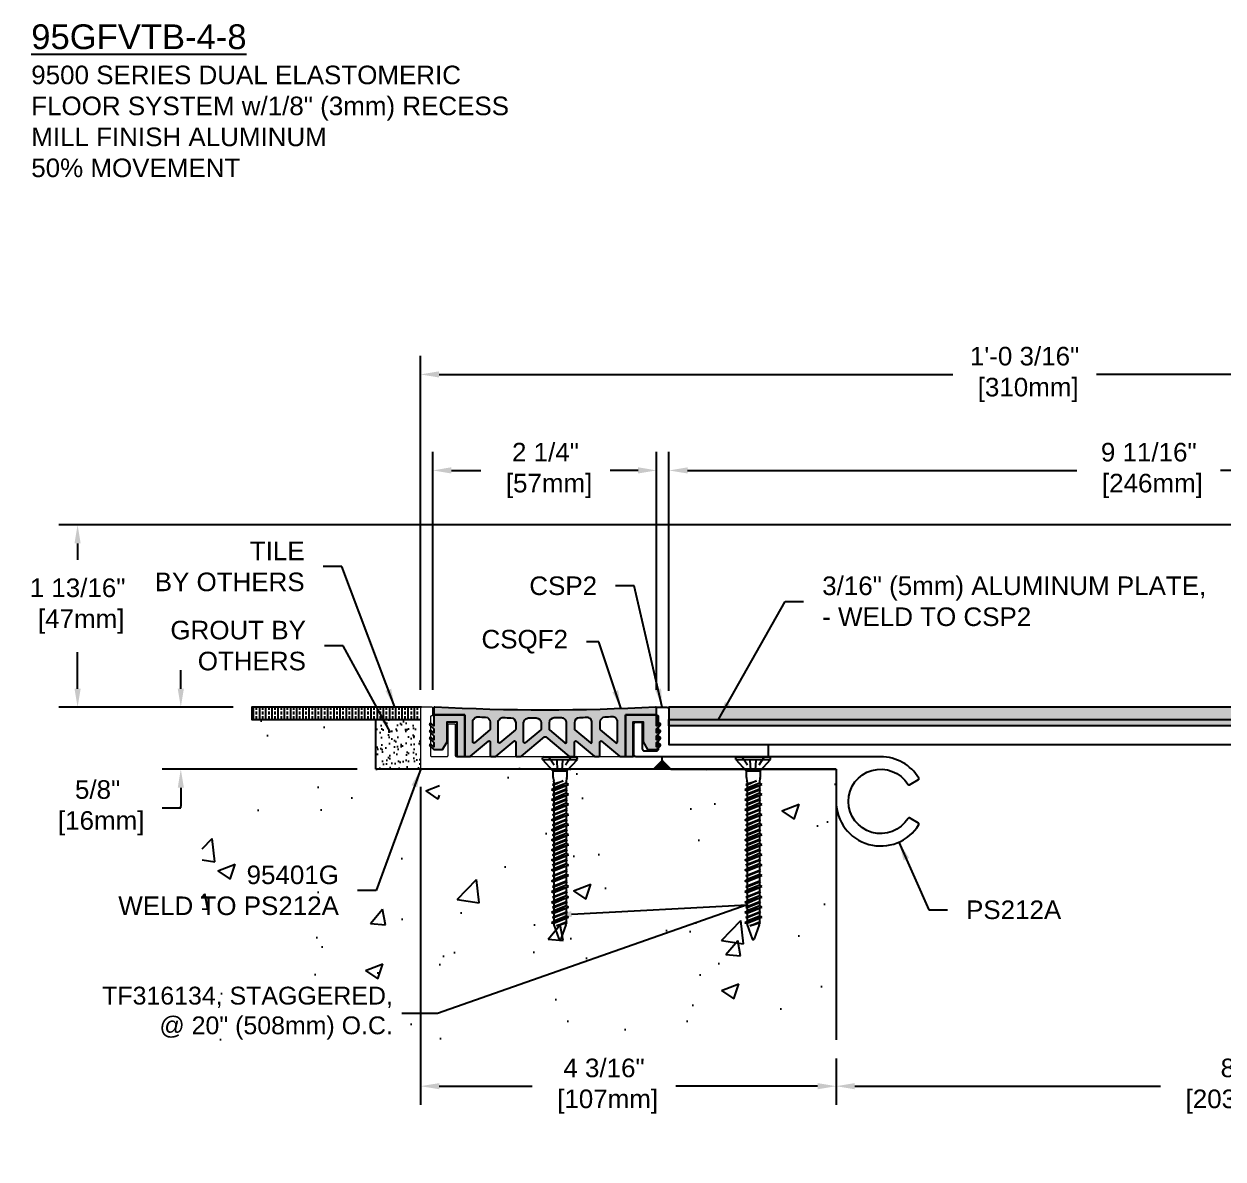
# Model space of a CAD drawing. Header units: inches. Extents: x -3.2 to 39.8, y -2.5 to 8.9.
# Drawn here: x -3.2 to 8.9, y -2.53 to 8.92 of the extents above; entities that cross this region are included whole.
import ezdxf
from ezdxf import colors
from ezdxf.entities.mleader import LeaderData, LeaderLine
from ezdxf.math import Vec2, Vec3

# ---------------------------------------------------------------- set-up
doc = ezdxf.new("R2010")
doc.units = ezdxf.units.IN
doc.header["$MEASUREMENT"] = 0
doc.linetypes.add('DASHED', pattern=[0.75, 0.5, -0.25])
for name, color, linetype in [('anchors', 4, 'Continuous'), ('conditions', 1, 'Continuous'), ('dimensions', 3, 'Continuous'), ('FILLER', 2, 'Continuous'), ('METALS', 7, 'Continuous'), ('Text', 2, 'Continuous')]:
    doc.layers.add(name, color=color, linetype=linetype)
doc.styles.add('ARIAL', font='arial.ttf')
doc.dimstyles.new('Arial', dxfattribs={"dimtxt": 0.1875, "dimasz": 0.1875, "dimexe": 0.1875, "dimexo": 0.1875, "dimgap": 0.1875, "dimtad": 0, "dimtih": 1, "dimtoh": 1, "dimdec": 4, "dimzin": 0, "dimdsep": 46, "dimlunit": 4, "dimtxsty": 'ARIAL', "dimcen": 0.09, "dimadec": 0, "dimazin": 0, "dimtfac": 1, "dimtdec": 4, "dimtofl": 0, "dimtmove": 0, "dimatfit": 3, "dimfxl": 0, "dimfrac": 2, "dimtolj": 1, "dimtzin": 0, "dimarcsym": 0})

# ---------------------------------------------------------------- blocks, each defined once
blk = doc.blocks.new('*D0')
at = {"layer": 'DEFPOINTS', "color": 0}
for p in [(12.994, 4.418), (12.994, 3.928), (3.306, 2.008)]:
    blk.add_point(p, dxfattribs=at)
at = {"layer": 'dimensions', "color": 0, "lineweight": -2}
for p, q in [((3.306, 2.195), (3.306, 4.606)), ((12.994, 4.115), (12.994, 4.606)), ((3.494, 4.418), (7.425, 4.418)), ((12.806, 4.418), (8.875, 4.418))]:
    blk.add_line(p, q, dxfattribs=at)
at = {"layer": 'dimensions', "color": 0}
for points in [[(3.494, 4.449), (3.494, 4.387), (3.306, 4.418)], [(12.806, 4.449), (12.806, 4.387), (12.994, 4.418)]]:
    blk.add_solid(points, dxfattribs=at)
at = {"layer": 'dimensions', "color": 0, "insert": (8.15, 4.418), "char_height": 0.1875, "attachment_point": 5, "style": 'ARIAL'}
blk.add_mtext('\\A1;9 11/16"\\P [246mm]', dxfattribs=at)
blk = doc.blocks.new('*D1')
at = {"layer": 'DEFPOINTS', "color": 0}
for p in [(12.994, 5.387), (12.994, 3.928), (0.798, 2.018)]:
    blk.add_point(p, dxfattribs=at)
at = {"layer": 'dimensions', "color": 0, "lineweight": -2}
for p, q in [((0.798, 2.205), (0.798, 5.574)), ((12.994, 4.115), (12.994, 5.574)), ((0.986, 5.387), (6.171, 5.387)), ((12.806, 5.387), (7.621, 5.387))]:
    blk.add_line(p, q, dxfattribs=at)
at = {"layer": 'dimensions', "color": 0}
for points in [[(0.986, 5.418), (0.986, 5.356), (0.798, 5.387)], [(12.806, 5.418), (12.806, 5.356), (12.994, 5.387)]]:
    blk.add_solid(points, dxfattribs=at)
at = {"layer": 'dimensions', "color": 0, "insert": (6.896, 5.387), "char_height": 0.1875, "attachment_point": 5, "style": 'ARIAL'}
blk.add_mtext('\\A1;1\'-0 3/16"\\P [310mm]', dxfattribs=at)
blk = doc.blocks.new('*D2')
at = {"layer": 'DEFPOINTS', "color": 0}
for p in [(0.799, 1.413), (4.994, -1.331), (4.994, -1.797)]:
    blk.add_point(p, dxfattribs=at)
at = {"layer": 'dimensions', "color": 0, "lineweight": -2}
for p, q in [((0.799, 1.225), (0.799, -1.985)), ((4.994, -1.518), (4.994, -1.985)), ((0.987, -1.797), (1.926, -1.797)), ((4.807, -1.797), (3.375, -1.797))]:
    blk.add_line(p, q, dxfattribs=at)
at = {"layer": 'dimensions', "color": 0}
for points in [[(0.987, -1.766), (0.987, -1.828), (0.799, -1.797)], [(4.807, -1.766), (4.807, -1.828), (4.994, -1.797)]]:
    blk.add_solid(points, dxfattribs=at)
at = {"layer": 'dimensions', "color": 0, "insert": (2.651, -1.797), "char_height": 0.1875, "attachment_point": 5, "style": 'ARIAL'}
blk.add_mtext('\\A1;4 3/16"\\P [107mm]', dxfattribs=at)
blk = doc.blocks.new('*D3')
at = {"layer": 'DEFPOINTS', "color": 0}
for p in [(4.994, -1.331), (12.994, -1.331), (12.994, -1.797)]:
    blk.add_point(p, dxfattribs=at)
at = {"layer": 'dimensions', "color": 0, "lineweight": -2}
for p, q in [((4.994, -1.518), (4.994, -1.985)), ((12.994, -1.518), (12.994, -1.985)), ((5.181, -1.797), (8.269, -1.797)), ((12.806, -1.797), (9.719, -1.797))]:
    blk.add_line(p, q, dxfattribs=at)
at = {"layer": 'dimensions', "color": 0}
for points in [[(5.181, -1.766), (5.181, -1.828), (4.994, -1.797)], [(12.806, -1.766), (12.806, -1.828), (12.994, -1.797)]]:
    blk.add_solid(points, dxfattribs=at)
at = {"layer": 'dimensions', "color": 0, "insert": (8.994, -1.797), "char_height": 0.1875, "attachment_point": 5, "style": 'ARIAL'}
blk.add_mtext('\\A1;8"\\P [203mm]', dxfattribs=at)
blk = doc.blocks.new('*D4')
at = {"layer": 'DEFPOINTS', "color": 0}
for p in [(3.181, 4.418), (0.923, 2.018), (3.181, 2.018)]:
    blk.add_point(p, dxfattribs=at)
at = {"layer": 'dimensions', "color": 0, "lineweight": -2}
for p, q in [((0.923, 2.205), (0.923, 4.606)), ((3.181, 2.205), (3.181, 4.606)), ((1.111, 4.418), (1.408, 4.418)), ((2.994, 4.418), (2.712, 4.418))]:
    blk.add_line(p, q, dxfattribs=at)
at = {"layer": 'dimensions', "color": 0}
for points in [[(1.111, 4.45), (1.111, 4.387), (0.923, 4.418)], [(2.994, 4.45), (2.994, 4.387), (3.181, 4.418)]]:
    blk.add_solid(points, dxfattribs=at)
at = {"layer": 'dimensions', "color": 0, "insert": (2.06, 4.418), "char_height": 0.1875, "attachment_point": 5, "style": 'ARIAL'}
blk.add_mtext('\\A1;2 1/4"\\P [57mm]', dxfattribs=at)
blk = doc.blocks.new('csp2')
blk.add_lwpolyline([(0, 0.33, -0.414214), (0.02, 0.35), (0.066, 0.35, -0.414214), (0.086, 0.33), (0.086, 0.08, 0.414214), (0.106, 0.06), (0.23, 0.06, 0.414214), (0.25, 0.08), (0.25, 0.405, 0.414214), (0.24, 0.415, -0.414214), (0.23, 0.425), (0.23, 0.49, -0.414214), (0.24, 0.5), (0.335, 0.5, -0.414214), (0.355, 0.48), (0.355, 0.135, 0.414214), (0.365, 0.125), (1.355, 0.125), (1.355, 0), (0.335, 0), (0.02, 0, -0.414214), (0, 0.02)], format="xyb", close=True)
blk = doc.blocks.new('*D10')
at = {"layer": 'DEFPOINTS', "color": 0}
for p in [(-1.621, 2.028), (-0.905, 2.028), (0.347, 1.403)]:
    blk.add_point(p, dxfattribs=at)
at = {"layer": 'dimensions', "color": 0, "lineweight": -2}
for p, q in [((-1.621, 2.215), (-1.621, 2.403)), ((-1.093, 2.028), (-1.809, 2.028)), ((0.159, 1.403), (-1.809, 1.403)), ((-1.621, 1.215), (-1.621, 1.028)), ((-1.809, 1.013), (-1.621, 1.013)), ((-1.621, 1.013), (-1.621, 1.028))]:
    blk.add_line(p, q, dxfattribs=at)
at = {"layer": 'dimensions', "color": 0}
for points in [[(-1.652, 2.215), (-1.59, 2.215), (-1.621, 2.028)], [(-1.652, 1.215), (-1.59, 1.215), (-1.621, 1.403)]]:
    blk.add_solid(points, dxfattribs=at)
at = {"layer": 'dimensions', "color": 0, "insert": (-2.461, 1.013), "char_height": 0.1875, "attachment_point": 5, "style": 'ARIAL'}
blk.add_mtext('\\A1;5/8"\\P [16mm]', dxfattribs=at)
blk = doc.blocks.new('PS212A')
at = {"linetype": 'Continuous', "flags": 128}
blk.add_lwpolyline([(0.451, 0.125), (-1.747, 0.125, 0.414214), (-1.757, 0.115), (-1.757, 0.095, 0.198912), (-1.754, 0.087), (-1.67, 0.003, 0.198912), (-1.663, 0), (-0.009, 0, -0.414214), (0.001, -0.01), (0.001, -0.325, 0.758338), (0.836, -0.559, 0.420887), (0.832, -0.545), (0.741, -0.492, 0.405496), (0.727, -0.496, -3.520953), (0.727, -0.154, 0.405496), (0.741, -0.157), (0.832, -0.105, 0.420887), (0.836, -0.091, 0.261868)], format="xyb", close=True, dxfattribs=at)
blk = doc.blocks.new('95401G')
at = {"color": 7, "linetype": 'Continuous', "lineweight": 15}
blk.add_lwpolyline([(2.438, 0.115, 0.414214), (2.428, 0.125), (0.365, 0.125, -0.414214), (0.355, 0.135), (0.355, 0.445, 0.414214), (0.345, 0.455), (0.285, 0.455, 0.414214), (0.275, 0.445), (0.275, 0.135, -0.414214), (0.265, 0.125), (0.115, 0.125, -0.414214), (0.105, 0.135), (0.105, 0.53, -0.414214), (0.115, 0.54, 0.414214), (0.125, 0.55), (0.125, 0.615, 0.414214), (0.115, 0.625), (0.01, 0.625, 0.414214), (0, 0.615), (0, 0.01, 0.414214), (0.01, 0), (0.981, 0, 0.198912), (0.988, 0.003), (0.993, 0.008, -0.414214), (1.007, 0.008), (1.012, 0.003, 0.198912), (1.019, 0), (2.344, 0, 0.198912), (2.351, 0.003), (2.435, 0.087, 0.198912), (2.438, 0.094)], format="xyb", close=True, dxfattribs=at)
blk = doc.blocks.new('A$C63CB1885')
for p, q in [((-0.176, 0), (-0.175, 0.018)), ((-0.176, 0), (0.176, 0)), ((-0.176, 0), (-0.07, -0.113)), ((-0.163, 0.029), (0.163, 0.029)), ((0.07, -0.113), (0.176, 0)), ((0.176, 0), (0.175, 0.018)), ((-0.07, -0.113), (0.07, -0.113)), ((-0.07, -0.113), (-0.07, -0.18)), ((0.07, -0.113), (0.07, -0.18)), ((-0.074, -0.251), (0.032, -0.215)), ((-0.069, -0.189), (-0.063, -0.215)), ((-0.062, -0.245), (0.032, -0.215)), ((0.032, -0.215), (-0.062, -0.257)), ((-0.062, -0.225), (-0.062, -0.245)), ((0.062, -0.238), (-0.062, -0.289)), ((0.062, -0.225), (0.062, -0.238)), ((0.086, -0.251), (0.062, -0.238)), ((0.069, -0.189), (0.063, -0.215)), ((-0.086, -0.302), (0.086, -0.251)), ((-0.086, -0.302), (-0.062, -0.289)), ((-0.086, -0.302), (-0.062, -0.315)), ((-0.086, -0.403), (0.086, -0.353)), ((-0.074, -0.251), (-0.062, -0.245)), ((-0.074, -0.251), (-0.062, -0.257)), ((-0.074, -0.353), (0.074, -0.302)), ((-0.074, -0.353), (-0.062, -0.346)), ((-0.074, -0.353), (-0.062, -0.359)), ((-0.062, -0.257), (-0.062, -0.289)), ((0.062, -0.264), (-0.062, -0.315)), ((-0.062, -0.346), (0.062, -0.296)), ((0.062, -0.308), (-0.062, -0.359)), ((-0.062, -0.315), (-0.062, -0.346)), ((0.062, -0.34), (-0.062, -0.391)), ((-0.062, -0.359), (-0.062, -0.391)), ((0.086, -0.251), (0.062, -0.264)), ((0.062, -0.264), (0.062, -0.296)), ((0.074, -0.302), (0.062, -0.296)), ((0.074, -0.302), (0.062, -0.308)), ((0.062, -0.308), (0.062, -0.34)), ((0.086, -0.353), (0.062, -0.34)), ((0.086, -0.353), (0.062, -0.366)), ((-0.086, -0.403), (-0.062, -0.391)), ((-0.086, -0.403), (-0.062, -0.416)), ((-0.086, -0.505), (0.086, -0.454)), ((-0.074, -0.454), (0.074, -0.403)), ((-0.074, -0.454), (-0.062, -0.448)), ((-0.074, -0.454), (-0.062, -0.46)), ((0.062, -0.366), (-0.062, -0.416)), ((-0.062, -0.448), (0.062, -0.397)), ((0.062, -0.41), (-0.062, -0.46)), ((-0.062, -0.416), (-0.062, -0.448)), ((0.062, -0.441), (-0.062, -0.492)), ((-0.062, -0.46), (-0.062, -0.492)), ((0.062, -0.467), (-0.062, -0.518)), ((0.062, -0.366), (0.062, -0.397)), ((0.074, -0.403), (0.062, -0.397)), ((0.074, -0.403), (0.062, -0.41)), ((0.062, -0.41), (0.062, -0.441)), ((0.086, -0.454), (0.062, -0.441)), ((0.086, -0.454), (0.062, -0.467)), ((0.062, -0.467), (0.062, -0.499)), ((-0.086, -0.505), (-0.062, -0.492)), ((-0.086, -0.505), (-0.062, -0.518)), ((-0.086, -0.607), (0.086, -0.556)), ((-0.086, -0.607), (-0.062, -0.594)), ((-0.074, -0.556), (0.074, -0.505)), ((-0.074, -0.556), (-0.062, -0.55)), ((-0.074, -0.556), (-0.062, -0.562)), ((-0.062, -0.55), (0.062, -0.499)), ((0.062, -0.511), (-0.062, -0.562)), ((-0.062, -0.518), (-0.062, -0.55)), ((0.062, -0.543), (-0.062, -0.594)), ((-0.062, -0.562), (-0.062, -0.594)), ((0.062, -0.569), (-0.062, -0.619)), ((-0.062, -0.651), (0.062, -0.6)), ((0.074, -0.505), (0.062, -0.499)), ((0.074, -0.505), (0.062, -0.511)), ((0.062, -0.511), (0.062, -0.543)), ((0.086, -0.556), (0.062, -0.543)), ((0.086, -0.556), (0.062, -0.569)), ((0.062, -0.569), (0.062, -0.6)), ((0.074, -0.607), (0.062, -0.6)), ((-0.086, -0.607), (-0.062, -0.619)), ((-0.086, -0.708), (0.086, -0.657)), ((-0.086, -0.708), (-0.062, -0.695)), ((-0.086, -0.708), (-0.062, -0.721)), ((-0.074, -0.657), (0.074, -0.607)), ((-0.074, -0.657), (-0.062, -0.651)), ((-0.074, -0.657), (-0.062, -0.664)), ((-0.074, -0.759), (0.074, -0.708)), ((0.062, -0.613), (-0.062, -0.664)), ((-0.062, -0.619), (-0.062, -0.651)), ((0.062, -0.644), (-0.062, -0.695)), ((-0.062, -0.664), (-0.062, -0.695)), ((0.062, -0.67), (-0.062, -0.721)), ((-0.062, -0.753), (0.062, -0.702)), ((0.062, -0.714), (-0.062, -0.765)), ((-0.062, -0.721), (-0.062, -0.753)), ((0.074, -0.607), (0.062, -0.613)), ((0.062, -0.613), (0.062, -0.644)), ((0.086, -0.657), (0.062, -0.644)), ((0.086, -0.657), (0.062, -0.67)), ((0.062, -0.67), (0.062, -0.702)), ((0.074, -0.708), (0.062, -0.702)), ((0.074, -0.708), (0.062, -0.714)), ((0.062, -0.714), (0.062, -0.746)), ((-0.086, -0.81), (0.086, -0.759)), ((-0.086, -0.81), (-0.062, -0.797)), ((-0.086, -0.81), (-0.062, -0.823)), ((-0.074, -0.759), (-0.062, -0.753)), ((-0.074, -0.759), (-0.062, -0.765)), ((-0.074, -0.86), (0.074, -0.81)), ((0.062, -0.746), (-0.062, -0.797)), ((-0.062, -0.765), (-0.062, -0.797)), ((0.062, -0.772), (-0.062, -0.823)), ((-0.062, -0.854), (0.062, -0.804)), ((0.062, -0.816), (-0.062, -0.867)), ((-0.062, -0.823), (-0.062, -0.854)), ((0.086, -0.759), (0.062, -0.746)), ((0.086, -0.759), (0.062, -0.772)), ((0.062, -0.772), (0.062, -0.804)), ((0.074, -0.81), (0.062, -0.804)), ((0.074, -0.81), (0.062, -0.816)), ((0.062, -0.816), (0.062, -0.848)), ((-0.086, -0.911), (0.086, -0.86)), ((-0.086, -0.911), (-0.062, -0.898)), ((-0.086, -0.911), (-0.062, -0.924)), ((-0.086, -1.013), (0.086, -0.962)), ((-0.074, -0.86), (-0.062, -0.854)), ((-0.074, -0.86), (-0.062, -0.867)), ((-0.074, -0.962), (0.074, -0.911)), ((-0.074, -0.962), (-0.062, -0.956)), ((-0.074, -0.962), (-0.062, -0.968)), ((0.062, -0.848), (-0.062, -0.898)), ((-0.062, -0.867), (-0.062, -0.898)), ((0.062, -0.873), (-0.062, -0.924)), ((-0.062, -0.956), (0.062, -0.905)), ((0.062, -0.917), (-0.062, -0.968)), ((-0.062, -0.924), (-0.062, -0.956)), ((0.062, -0.949), (-0.062, -1)), ((-0.062, -0.968), (-0.062, -1)), ((0.086, -0.86), (0.062, -0.848)), ((0.086, -0.86), (0.062, -0.873)), ((0.062, -0.873), (0.062, -0.905)), ((0.074, -0.911), (0.062, -0.905)), ((0.074, -0.911), (0.062, -0.917)), ((0.062, -0.917), (0.062, -0.949)), ((0.086, -0.962), (0.062, -0.949)), ((0.086, -0.962), (0.062, -0.975)), ((-0.086, -1.013), (-0.062, -1)), ((-0.086, -1.013), (-0.062, -1.026)), ((-0.086, -1.114), (0.086, -1.064)), ((-0.074, -1.064), (0.074, -1.013)), ((-0.074, -1.064), (-0.062, -1.057)), ((-0.074, -1.064), (-0.062, -1.07)), ((0.062, -0.975), (-0.062, -1.026)), ((-0.062, -1.057), (0.062, -1.007)), ((0.062, -1.019), (-0.062, -1.07)), ((-0.062, -1.026), (-0.062, -1.057)), ((0.062, -1.051), (-0.062, -1.101)), ((-0.062, -1.07), (-0.062, -1.101)), ((0.062, -1.077), (-0.062, -1.127)), ((0.062, -0.975), (0.062, -1.007)), ((0.074, -1.013), (0.062, -1.007)), ((0.074, -1.013), (0.062, -1.019)), ((0.062, -1.019), (0.062, -1.051)), ((0.086, -1.064), (0.062, -1.051)), ((0.086, -1.064), (0.062, -1.077)), ((0.062, -1.077), (0.062, -1.115)), ((-0.086, -1.114), (-0.062, -1.101)), ((-0.086, -1.114), (-0.062, -1.127)), ((-0.086, -1.222), (0.086, -1.171)), ((-0.086, -1.222), (-0.062, -1.209)), ((-0.074, -1.171), (0.074, -1.121)), ((-0.074, -1.171), (-0.062, -1.165)), ((-0.074, -1.171), (-0.062, -1.178)), ((-0.062, -1.165), (0.062, -1.115)), ((0.062, -1.127), (-0.062, -1.178)), ((-0.062, -1.127), (-0.062, -1.165)), ((0.062, -1.159), (-0.062, -1.209)), ((-0.062, -1.178), (-0.062, -1.209)), ((0.062, -1.184), (-0.062, -1.235)), ((0.074, -1.121), (0.062, -1.115)), ((0.074, -1.121), (0.062, -1.127)), ((0.062, -1.127), (0.062, -1.159)), ((0.086, -1.171), (0.062, -1.159)), ((0.086, -1.171), (0.062, -1.184)), ((0.062, -1.184), (0.062, -1.225)), ((-0.086, -1.222), (-0.062, -1.235)), ((-0.086, -1.332), (0.086, -1.282)), ((-0.086, -1.332), (-0.062, -1.319)), ((-0.074, -1.282), (0.074, -1.231)), ((-0.074, -1.282), (-0.062, -1.275)), ((-0.074, -1.282), (-0.062, -1.288)), ((-0.062, -1.275), (0.062, -1.225)), ((-0.062, -1.235), (-0.062, -1.275)), ((0.062, -1.237), (-0.062, -1.288)), ((0.062, -1.269), (-0.062, -1.319)), ((-0.062, -1.288), (-0.062, -1.319)), ((0.062, -1.295), (-0.062, -1.345)), ((-0.062, -1.381), (0.062, -1.33)), ((0.074, -1.231), (0.062, -1.225)), ((0.074, -1.231), (0.062, -1.237)), ((0.062, -1.237), (0.062, -1.269)), ((0.086, -1.282), (0.062, -1.269)), ((0.086, -1.282), (0.062, -1.295)), ((0.062, -1.295), (0.062, -1.33)), ((0.074, -1.336), (0.062, -1.33)), ((-0.086, -1.332), (-0.062, -1.345)), ((-0.086, -1.438), (0.086, -1.387)), ((-0.086, -1.438), (-0.062, -1.425)), ((-0.086, -1.438), (-0.062, -1.451)), ((-0.074, -1.387), (0.074, -1.336)), ((-0.074, -1.387), (-0.062, -1.381)), ((-0.074, -1.387), (-0.062, -1.393)), ((-0.074, -1.489), (0.074, -1.439)), ((0.062, -1.343), (-0.062, -1.393)), ((-0.062, -1.345), (-0.062, -1.381)), ((0.062, -1.374), (-0.062, -1.425)), ((-0.062, -1.393), (-0.062, -1.425)), ((0.062, -1.4), (-0.062, -1.451)), ((-0.062, -1.483), (0.062, -1.433)), ((0.062, -1.445), (-0.062, -1.496)), ((-0.062, -1.451), (-0.062, -1.483)), ((0.074, -1.336), (0.062, -1.343)), ((0.062, -1.343), (0.062, -1.374)), ((0.086, -1.387), (0.062, -1.374)), ((0.086, -1.387), (0.062, -1.4)), ((0.062, -1.4), (0.062, -1.433)), ((0.074, -1.439), (0.062, -1.433)), ((0.074, -1.439), (0.062, -1.445)), ((0.062, -1.445), (0.062, -1.477)), ((-0.086, -1.54), (0.086, -1.489)), ((-0.086, -1.54), (-0.062, -1.527)), ((-0.086, -1.54), (-0.062, -1.553)), ((-0.074, -1.489), (-0.062, -1.483)), ((-0.074, -1.489), (-0.062, -1.496)), ((-0.074, -1.592), (0.074, -1.541)), ((0.062, -1.477), (-0.062, -1.527)), ((-0.062, -1.496), (-0.062, -1.527)), ((0.062, -1.502), (-0.062, -1.553)), ((-0.062, -1.586), (0.062, -1.535)), ((0.062, -1.547), (-0.062, -1.598)), ((-0.062, -1.553), (-0.062, -1.586)), ((0.086, -1.489), (0.062, -1.477)), ((0.086, -1.489), (0.062, -1.502)), ((0.062, -1.502), (0.062, -1.535)), ((0.074, -1.541), (0.062, -1.535)), ((0.074, -1.541), (0.062, -1.547)), ((0.062, -1.547), (0.062, -1.579)), ((-0.086, -1.643), (0.086, -1.592)), ((-0.086, -1.643), (-0.062, -1.63)), ((-0.086, -1.643), (-0.062, -1.655)), ((-0.074, -1.592), (-0.062, -1.586)), ((-0.074, -1.592), (-0.062, -1.598)), ((0.062, -1.579), (-0.062, -1.63)), ((-0.062, -1.598), (-0.062, -1.63)), ((0.062, -1.605), (-0.062, -1.655)), ((-0.06, -1.668), (-0.01, -1.81)), ((-0.034, -1.679), (0.062, -1.636)), ((-0.034, -1.679), (0.074, -1.643)), ((0.062, -1.649), (-0.034, -1.679)), ((0.06, -1.668), (0.01, -1.81)), ((0.086, -1.592), (0.062, -1.579)), ((0.086, -1.592), (0.062, -1.605)), ((0.062, -1.605), (0.062, -1.652)), ((0.074, -1.643), (0.062, -1.636)), ((0.074, -1.643), (0.062, -1.649))]:
    blk.add_line(p, q)
at = {"linetype": 'DASHED', "ltscale": 0.025}
for p, q in [((-0.113, 0.029), (-0.024, -0.106)), ((-0.024, -0.106), (-0.031, 0.028)), ((0.024, -0.106), (0.031, 0.029)), ((0.112, 0.029), (0.024, -0.106)), ((-0.024, -0.106), (0.024, -0.106))]:
    blk.add_line(p, q, dxfattribs=at)
for centre, radius, start, end in [((-0.163, 0.017), 0.0112, 90, 175), ((0.163, 0.017), 0.0112, 5, 90), ((-0.023, -0.18), 0.0465, 180, 191.9357), ((-0.109, -0.225), 0.0465, 0, 11.9357), ((0.109, -0.225), 0.0465, 168.0643, 180), ((0.023, -0.18), 0.0465, 348.0643, 0), ((-0.016, -1.652), 0.0465, 183.9476, 199.3058), ((0.016, -1.652), 0.0465, 340.6942, 0), ((0, -1.806), 0.0106, 204.1001, 335.8999)]:
    blk.add_arc(centre, radius, start, end)
blk = doc.blocks.new('TF316134')
blk.add_blockref('A$C63CB1885', (0, -0.0285))
blk = doc.blocks.new('*D19')
at = {"layer": 'DEFPOINTS', "color": 0}
for p in [(12.994, 3.869), (-2.663, 2.028), (-0.905, 2.028)]:
    blk.add_point(p, dxfattribs=at)
at = {"layer": 'dimensions', "color": 0, "lineweight": -2}
for p, q in [((12.806, 3.869), (-2.851, 3.869)), ((-2.663, 3.681), (-2.663, 3.514)), ((-2.663, 2.215), (-2.663, 2.584)), ((-1.093, 2.028), (-2.851, 2.028))]:
    blk.add_line(p, q, dxfattribs=at)
at = {"layer": 'dimensions', "color": 0}
for points in [[(-2.694, 3.681), (-2.632, 3.681), (-2.663, 3.869)], [(-2.694, 2.215), (-2.632, 2.215), (-2.663, 2.028)]]:
    blk.add_solid(points, dxfattribs=at)
at = {"layer": 'dimensions', "color": 0, "insert": (-2.663, 3.049), "char_height": 0.1875, "attachment_point": 5, "style": 'ARIAL'}
blk.add_mtext('\\A1;1 13/16"\\P [47mm]', dxfattribs=at)
blk = doc.blocks.new('CSQF2')
h = blk.add_hatch(color=256)
h.paths.add_polyline_path([(4.559, 1.888, 0.430422), (4.548, 1.898, -0.027516), (2.319, 1.898, 0.430422), (2.309, 1.888), (2.309, 1.819), (2.624, 1.819), (2.624, 1.399), (2.676, 1.399, 0.176327), (2.682, 1.401), (2.864, 1.554, -0.63707), (2.88, 1.546), (2.88, 1.409, 0.414214), (2.89, 1.399), (2.932, 1.399, 0.176327), (2.939, 1.401), (3.121, 1.554, -0.63707), (3.137, 1.546), (3.137, 1.409, 0.414214), (3.147, 1.399), (3.189, 1.399, 0.176327), (3.195, 1.401), (3.427, 1.596, -0.36397), (3.44, 1.596), (3.672, 1.401, 0.176327), (3.679, 1.399), (3.721, 1.399, 0.414214), (3.731, 1.409), (3.731, 1.546, -0.63707), (3.747, 1.554), (3.929, 1.401, 0.176327), (3.935, 1.399), (3.977, 1.399, 0.414214), (3.987, 1.409), (3.987, 1.546, -0.63707), (4.004, 1.554), (4.186, 1.401, 0.176327), (4.192, 1.399), (4.244, 1.399), (4.244, 1.819), (4.559, 1.819)])
h.paths.add_polyline_path([(3.267, 1.788, 0.000939), (3.344, 1.788, -0.412919), (3.394, 1.738), (3.394, 1.676, -0.221695), (3.39, 1.669), (3.234, 1.537, -0.63707), (3.217, 1.545), (3.217, 1.738, -0.416611)], flags=16)
h.paths.add_polyline_path([(3.137, 1.74), (3.137, 1.676, -0.221695), (3.134, 1.669), (2.977, 1.537, -0.63707), (2.96, 1.545), (2.96, 1.742, -0.420307), (3.012, 1.792, 0.000939), (3.088, 1.79, -0.409242)], flags=16)
h.paths.add_polyline_path([(3.524, 1.788, 0.000939), (3.6, 1.788, -0.416611), (3.651, 1.738), (3.651, 1.545, -0.63707), (3.634, 1.537), (3.478, 1.669, -0.221695), (3.474, 1.676), (3.474, 1.738, -0.412919)], flags=16)
h.paths.add_polyline_path([(2.88, 1.746), (2.88, 1.676, -0.221695), (2.877, 1.669), (2.72, 1.537, -0.63707), (2.704, 1.545), (2.704, 1.749, -0.424014), (2.756, 1.799, 0.000939), (2.832, 1.796, -0.405574)], flags=16)
h.paths.add_polyline_path([(3.78, 1.79, 0.000939), (3.856, 1.792, -0.420307), (3.907, 1.742), (3.907, 1.545, -0.63707), (3.891, 1.537), (3.734, 1.669, -0.221695), (3.731, 1.676), (3.731, 1.74, -0.409242)], flags=16)
h.paths.add_polyline_path([(4.036, 1.796, 0.000939), (4.112, 1.799, -0.424014), (4.164, 1.749), (4.164, 1.545, -0.63707), (4.147, 1.537), (3.991, 1.669, -0.221695), (3.987, 1.676), (3.987, 1.746, -0.405574)], flags=16)
h.paths.add_polyline_path([(2.624, 1.819), (2.309, 1.819), (2.309, 1.707), (2.285, 1.731, 0.414214), (2.271, 1.731, 0.414214), (2.271, 1.717), (2.309, 1.679), (2.309, 1.637), (2.285, 1.661, 0.414214), (2.271, 1.661, 0.414214), (2.271, 1.647), (2.309, 1.609), (2.309, 1.567), (2.285, 1.591, 0.414214), (2.271, 1.591, 0.414214), (2.271, 1.577), (2.309, 1.539), (2.309, 1.497), (2.285, 1.521, 0.414214), (2.271, 1.521, 0.414214), (2.271, 1.507), (2.306, 1.472, 0.198912), (2.313, 1.469), (2.399, 1.469), (2.444, 1.547), (2.444, 1.749), (2.544, 1.749), (2.544, 1.399), (2.624, 1.399)])
h.paths.add_polyline_path([(4.324, 1.749), (4.424, 1.749), (4.424, 1.547), (4.469, 1.469), (4.555, 1.469, 0.198912), (4.562, 1.472), (4.597, 1.507, 0.414214), (4.597, 1.521, 0.414214), (4.583, 1.521), (4.559, 1.497), (4.559, 1.539), (4.597, 1.577, 0.414214), (4.597, 1.591, 0.414214), (4.583, 1.591), (4.559, 1.567), (4.559, 1.609), (4.597, 1.647, 0.414214), (4.597, 1.661, 0.414214), (4.583, 1.661), (4.559, 1.637), (4.559, 1.679), (4.597, 1.717, 0.414214), (4.597, 1.731, 0.414214), (4.583, 1.731), (4.559, 1.707), (4.559, 1.819), (4.244, 1.819), (4.244, 1.399), (4.324, 1.399)])
for p, q in [((2.309, 1.819), (2.624, 1.819)), ((2.624, 1.819), (2.309, 1.819)), ((2.624, 1.819), (2.624, 1.399)), ((2.624, 1.399), (2.624, 1.819)), ((4.244, 1.819), (4.244, 1.399)), ((4.559, 1.819), (4.244, 1.819)), ((4.244, 1.819), (4.559, 1.819)), ((4.244, 1.399), (4.244, 1.819))]:
    blk.add_line(p, q)
for points in [[(2.89, 1.399), (2.932, 1.399, 0.176327), (2.939, 1.401), (3.121, 1.554, -0.63707), (3.137, 1.546), (3.137, 1.409, 0.414214), (3.147, 1.399), (3.189, 1.399, 0.176327), (3.195, 1.401), (3.427, 1.596, -0.36397), (3.44, 1.596), (3.672, 1.401, 0.176327), (3.679, 1.399), (3.721, 1.399, 0.414214), (3.731, 1.409), (3.731, 1.546, -0.63707), (3.747, 1.554), (3.929, 1.401, 0.176327), (3.935, 1.399), (3.977, 1.399, 0.414214), (3.987, 1.409), (3.987, 1.546, -0.63707), (4.004, 1.554), (4.186, 1.401, 0.176327), (4.192, 1.399), (4.244, 1.399), (4.324, 1.399), (4.324, 1.749), (4.424, 1.749), (4.424, 1.547), (4.469, 1.469), (4.555, 1.469, 0.198912), (4.562, 1.472), (4.597, 1.507, 0.414214), (4.597, 1.521, 0.414214), (4.583, 1.521), (4.559, 1.497), (4.559, 1.539), (4.597, 1.577, 0.414214), (4.597, 1.591, 0.414214), (4.583, 1.591), (4.559, 1.567), (4.559, 1.609), (4.597, 1.647, 0.414214), (4.597, 1.661, 0.414214), (4.583, 1.661), (4.559, 1.637), (4.559, 1.679), (4.597, 1.717, 0.414214), (4.597, 1.731, 0.414214), (4.583, 1.731), (4.559, 1.707), (4.559, 1.819), (4.559, 1.888, 0.430422), (4.548, 1.898, -0.027516), (2.319, 1.898, 0.430422), (2.309, 1.888), (2.309, 1.819), (2.309, 1.707), (2.285, 1.731, 0.414214), (2.271, 1.731, 0.414214), (2.271, 1.717), (2.309, 1.679), (2.309, 1.637), (2.285, 1.661, 0.414214), (2.271, 1.661, 0.414214), (2.271, 1.647), (2.309, 1.609), (2.309, 1.567), (2.285, 1.591, 0.414214), (2.271, 1.591, 0.414214), (2.271, 1.577), (2.309, 1.539), (2.309, 1.497), (2.285, 1.521, 0.414214), (2.271, 1.521, 0.414214), (2.271, 1.507), (2.306, 1.472, 0.198912), (2.313, 1.469), (2.399, 1.469), (2.444, 1.547), (2.444, 1.749), (2.544, 1.749), (2.544, 1.399), (2.624, 1.399), (2.676, 1.399, 0.176327), (2.682, 1.401), (2.864, 1.554, -0.63707), (2.88, 1.546), (2.88, 1.409, 0.414214)], [(2.88, 1.676, -0.221695), (2.877, 1.669), (2.72, 1.537, -0.63707), (2.704, 1.545), (2.704, 1.749, -0.424014), (2.756, 1.799, 0.000939), (2.832, 1.796, -0.405574), (2.88, 1.746)], [(3.137, 1.74), (3.137, 1.676, -0.221695), (3.134, 1.669), (2.977, 1.537, -0.63707), (2.96, 1.545), (2.96, 1.742, -0.420307), (3.012, 1.792, 0.000939), (3.088, 1.79, -0.409242)], [(3.394, 1.738), (3.394, 1.676, -0.221695), (3.39, 1.669), (3.234, 1.537, -0.63707), (3.217, 1.545), (3.217, 1.738, -0.416611), (3.267, 1.788, 0.000939), (3.344, 1.788, -0.412919)], [(3.474, 1.738), (3.474, 1.676, 0.221695), (3.478, 1.669), (3.634, 1.537, 0.63707), (3.651, 1.545), (3.651, 1.738, 0.416611), (3.6, 1.788, -0.000939), (3.524, 1.788, 0.412919)], [(3.78, 1.79, 0.409242), (3.731, 1.74), (3.731, 1.676, 0.221695), (3.734, 1.669), (3.891, 1.537, 0.63707), (3.907, 1.545), (3.907, 1.742, 0.420307), (3.856, 1.792, -0.000939)], [(3.987, 1.746), (3.987, 1.676, 0.221695), (3.991, 1.669), (4.147, 1.537, 0.63707), (4.164, 1.545), (4.164, 1.749, 0.424014), (4.112, 1.799, -0.000939), (4.036, 1.796, 0.405574)]]:
    blk.add_lwpolyline(points, format="xyb", close=True)

msp = doc.modelspace()

# ---------------------------------------------------------------- hatches: boundary and pattern name
at = {"layer": 'conditions'}
h = msp.add_hatch(dxfattribs=at)
h.set_pattern_fill('ANSI33', color=256, scale=0.25, angle=45, style=0)
h.set_pattern_definition([(90, (-1.012, 3e-14), (-0.0625, 1e-17), []), (90, (-0.98075, 0.03125), (-0.0625, 1e-17), [0.03125, -0.015625])])
edge = h.paths.add_edge_path()
edge.add_arc((0.80782, 2.01795), 0.01, 98.212258, 180)
edge.add_line((0.79781, 2.01795), (0.79781, 1.90285))
edge.add_line((0.79781, 1.90285), (-0.90533, 1.90285))
edge.add_line((-0.90533, 1.90285), (-0.90533, 2.02785))
edge.add_line((-0.90533, 2.02785), (0.80639, 2.02785))
h = msp.add_hatch(dxfattribs=at)
h.set_pattern_fill('ANSI33', color=256, scale=0.25, angle=45, style=0)
h.set_pattern_definition([(90, (0.00024, -4e-15), (-0.0625, 1e-17), []), (90, (0.03149, 0.03125), (-0.0625, 1e-17), [0.03125, -0.015625])])
h.paths.add_polyline_path([(12.79381, 1.90285), (12.79381, 2.02785), (3.30656, 2.02785), (3.30656, 1.90285)])
h = msp.add_hatch(dxfattribs=at)
h.set_pattern_fill('AR-CONC', color=256, scale=0.25, style=0)
h.set_pattern_definition([(50, (-1.5, 0), (1.79315, -0.15688), [0.1875, -2.0625]), (355, (-1.5, 0), (-0.3469, 1.8805), [0.15, -1.65]), (100.45, (-1.3506, -0.013), (1.44627, 1.7236), [0.15935, -1.75286]), (46.184, (-1.5, 0.5), (2.6681, -0.4138), [0.28125, -3.09375]), (96.636, (-1.2777, 0.4655), (2.3367, 2.4353), [0.239, -2.6293]), (351.184, (-1.5, 0.5), (2.3367, 2.4353), [0.225, -2.475]), (21, (-1.25, 0.375), (1.49227, -1.00655), [0.1875, -2.0625]), (326, (-1.25, 0.375), (0.6083, 1.8129), [0.15, -1.65]), (71.45, (-1.1256, 0.2911), (2.10056, 0.80633), [0.15935, -1.75286]), (37.5, (-1.5, 0), (0.0304, 0.832235), [0, -1.63, 0, -1.675, 0, -1.65625]), (7.5, (-1.5, 0), (0.65767, 0.98603), [0, -0.955, 0, -1.5925, 0, -0.63125]), (327.5, (-2.0575, 0), (1.334556, -0.05639), [0, -0.625, 0, -1.95, 0, -2.5875]), (317.5, (-2.3075, 0), (1.45797, 0.25026), [0, -0.8125, 0, -1.295, 0, -1.8375])])
h.paths.add_polyline_path([(4.99381, -1.33077), (4.99381, 1.39674, 0.30015696), (4.98462, 1.40281), (4.22922, 1.40281), (4.21411, 1.38685), (4.21411, 1.31489), (4.20762, 1.28416, 0.05212645), (4.20661, 1.27455), (4.20661, 1.26118), (4.23061, 1.24825), (4.20661, 1.23533), (4.20661, 1.20363), (4.21806, 1.19747), (4.20661, 1.19131), (4.20661, 1.15961), (4.23061, 1.14669), (4.20661, 1.13376), (4.20661, 1.10207), (4.21806, 1.09591), (4.20661, 1.08974), (4.20661, 1.05805), (4.23061, 1.04513), (4.20661, 1.0322), (4.20661, 1.00051), (4.21806, 0.99435), (4.20661, 0.98818), (4.20661, 0.95649), (4.23061, 0.94356), (4.20661, 0.93064), (4.20661, 0.89895), (4.21806, 0.89278), (4.20661, 0.88662), (4.20661, 0.85493), (4.23061, 0.842), (4.20661, 0.82908), (4.20661, 0.79738), (4.21806, 0.79122), (4.20661, 0.78506), (4.20661, 0.75336), (4.23061, 0.74044), (4.20661, 0.72751), (4.20661, 0.69582), (4.21806, 0.68966), (4.20661, 0.68349), (4.20661, 0.6518), (4.23061, 0.63888), (4.20661, 0.62595), (4.20661, 0.59426), (4.21806, 0.5881), (4.20661, 0.58193), (4.20661, 0.55024), (4.23061, 0.53731), (4.20661, 0.52439), (4.20661, 0.4927), (4.21806, 0.48653), (4.20661, 0.48037), (4.20661, 0.44868), (4.23061, 0.43575), (4.20661, 0.42283), (4.20661, 0.38482), (4.21806, 0.37865), (4.20661, 0.37249), (4.20661, 0.3408), (4.23061, 0.32787), (4.20661, 0.31495), (4.20661, 0.27469), (4.21806, 0.26852), (4.20661, 0.26236), (4.20661, 0.23067), (4.23061, 0.21774), (4.20661, 0.20482), (4.20661, 0.16906), (4.21806, 0.16289), (4.20661, 0.15673), (4.20661, 0.12504), (4.23061, 0.11211), (4.20661, 0.09919), (4.20661, 0.06679), (4.21806, 0.06063), (4.20661, 0.05447), (4.20661, 0.02277), (4.23061, 0.00985), (4.20661, -0.00308), (4.20661, -0.03547), (4.21806, -0.04163), (4.20661, -0.04779), (4.20661, -0.07949), (4.23061, -0.09241), (4.20661, -0.10534), (4.20661, -0.12896), (4.22113, -0.12242), (4.23257, -0.12858), (4.22113, -0.13475), (4.20661, -0.13941), (4.20661, -0.16078), (4.15458, -0.3093, -0.77412328), (4.13414, -0.3093), (4.08211, -0.16078), (4.08211, -0.15612), (4.05811, -0.14319), (4.08211, -0.13027), (4.08211, -0.09858), (4.07067, -0.09241), (4.08211, -0.08625), (4.08211, -0.05386), (4.05811, -0.04093), (4.08211, -0.02801), (4.08211, 0.00369), (4.07067, 0.00985), (4.08211, 0.01601), (4.08211, 0.0484), (4.05811, 0.06133), (4.08211, 0.07425), (4.08211, 0.10595), (4.07067, 0.11211), (4.08211, 0.11827), (4.08211, 0.15404), (4.05811, 0.16696), (4.08211, 0.17989), (4.08211, 0.21158), (4.07067, 0.21774), (4.08211, 0.22391), (4.08211, 0.26417), (4.05811, 0.27709), (4.08211, 0.29001), (4.08211, 0.32171), (4.07067, 0.32787), (4.08211, 0.33403), (4.08211, 0.34618), (4.08211, 0.37205), (4.05811, 0.38497), (4.08211, 0.3979), (4.08211, 0.42959), (4.07067, 0.43575), (4.08211, 0.44191), (4.08211, 0.47361), (4.05811, 0.48653), (4.08211, 0.49946), (4.08211, 0.53115), (4.07067, 0.53731), (4.08211, 0.54348), (4.08211, 0.57517), (4.05811, 0.5881), (4.08211, 0.60102), (4.08211, 0.63271), (4.07067, 0.63888), (4.08211, 0.64504), (4.08211, 0.67673), (4.05811, 0.68966), (4.08211, 0.70258), (4.08211, 0.73428), (4.07067, 0.74044), (4.08211, 0.7466), (4.08211, 0.7783), (4.05811, 0.79122), (4.08211, 0.80415), (4.08211, 0.83584), (4.07067, 0.842), (4.08211, 0.84816), (4.08211, 0.87986), (4.05811, 0.89278), (4.08211, 0.90571), (4.08211, 0.9374), (4.07067, 0.94356), (4.08211, 0.94973), (4.08211, 0.98142), (4.05811, 0.99435), (4.08211, 1.00727), (4.08211, 1.03896), (4.07067, 1.04513), (4.08211, 1.05129), (4.08211, 1.08298), (4.05811, 1.09591), (4.08211, 1.10883), (4.08211, 1.14053), (4.07067, 1.14669), (4.08211, 1.15285), (4.08211, 1.18455), (4.05811, 1.19747), (4.08211, 1.2104), (4.08211, 1.24209), (4.07067, 1.24825), (4.08211, 1.25441), (4.08211, 1.27455, 0.05212645), (4.08111, 1.28416), (4.07461, 1.31489), (4.07461, 1.38685), (4.0595, 1.40281), (3.32665, 1.40281), (3.32664, 1.40282), (1.13885, 1.40282), (1.12372, 1.38685), (1.12372, 1.31489), (1.11723, 1.28416, 0.05212645), (1.11622, 1.27455), (1.11622, 1.26118), (1.14022, 1.24825), (1.11622, 1.23533), (1.11622, 1.20363), (1.12767, 1.19747), (1.11622, 1.19131), (1.11622, 1.15961), (1.14022, 1.14669), (1.11622, 1.13376), (1.11622, 1.10207), (1.12767, 1.09591), (1.11622, 1.08974), (1.11622, 1.05805), (1.14022, 1.04513), (1.11622, 1.0322), (1.11622, 1.00051), (1.12767, 0.99435), (1.11622, 0.98818), (1.11622, 0.95649), (1.14022, 0.94356), (1.11622, 0.93064), (1.11622, 0.89895), (1.12767, 0.89278), (1.11622, 0.88662), (1.11622, 0.85493), (1.14022, 0.842), (1.11622, 0.82908), (1.11622, 0.79738), (1.12767, 0.79122), (1.11622, 0.78506), (1.11622, 0.75336), (1.14022, 0.74044), (1.11622, 0.72751), (1.11622, 0.69582), (1.12767, 0.68966), (1.11622, 0.68349), (1.11622, 0.6518), (1.14022, 0.63888), (1.11622, 0.62595), (1.11622, 0.59426), (1.12767, 0.5881), (1.11622, 0.58193), (1.11622, 0.55024), (1.14022, 0.53731), (1.11622, 0.52439), (1.11622, 0.4927), (1.12767, 0.48653), (1.11622, 0.48037), (1.11622, 0.44868), (1.14022, 0.43575), (1.11622, 0.42283), (1.11622, 0.38482), (1.12767, 0.37865), (1.11622, 0.37249), (1.11622, 0.3408), (1.14022, 0.32787), (1.11622, 0.31495), (1.11622, 0.27469), (1.12767, 0.26852), (1.11622, 0.26236), (1.11622, 0.23067), (1.14022, 0.21774), (1.11622, 0.20482), (1.11622, 0.16906), (1.12767, 0.16289), (1.11622, 0.15673), (1.11622, 0.12504), (1.14022, 0.11211), (1.11622, 0.09919), (1.11622, 0.06679), (1.12767, 0.06063), (1.11622, 0.05447), (1.11622, 0.02277), (1.14022, 0.00985), (1.11622, -0.00308), (1.11622, -0.03547), (1.12767, -0.04163), (1.11622, -0.04779), (1.11622, -0.07949), (1.14022, -0.09241), (1.11622, -0.10534), (1.11622, -0.12896), (1.13074, -0.12242), (1.14219, -0.12858), (1.13074, -0.13475), (1.11622, -0.13941), (1.11622, -0.16078), (1.0642, -0.3093, -0.77412328), (1.04375, -0.3093), (0.99172, -0.16078), (0.99172, -0.15612), (0.96772, -0.14319), (0.99172, -0.13027), (0.99172, -0.09858), (0.98028, -0.09241), (0.99172, -0.08625), (0.99172, -0.05386), (0.96772, -0.04093), (0.99172, -0.02801), (0.99172, 0.00369), (0.98028, 0.00985), (0.99172, 0.01601), (0.99172, 0.0484), (0.96772, 0.06133), (0.99172, 0.07425), (0.99172, 0.10595), (0.98028, 0.11211), (0.99172, 0.11827), (0.99172, 0.15404), (0.96772, 0.16696), (0.99172, 0.17989), (0.99172, 0.21158), (0.98028, 0.21774), (0.99172, 0.22391), (0.99172, 0.26417), (0.96772, 0.27709), (0.99172, 0.29001), (0.99172, 0.32171), (0.98028, 0.32787), (0.99172, 0.33403), (0.99172, 0.34618), (0.99172, 0.37205), (0.96772, 0.38497), (0.99172, 0.3979), (0.99172, 0.42959), (0.98028, 0.43575), (0.99172, 0.44191), (0.99172, 0.47361), (0.96772, 0.48653), (0.99172, 0.49946), (0.99172, 0.53115), (0.98028, 0.53731), (0.99172, 0.54348), (0.99172, 0.57517), (0.96772, 0.5881), (0.99172, 0.60102), (0.99172, 0.63271), (0.98028, 0.63888), (0.99172, 0.64504), (0.99172, 0.67673), (0.96772, 0.68966), (0.99172, 0.70258), (0.99172, 0.73428), (0.98028, 0.74044), (0.99172, 0.7466), (0.99172, 0.7783), (0.96772, 0.79122), (0.99172, 0.80415), (0.99172, 0.83584), (0.98028, 0.842), (0.99172, 0.84816), (0.99172, 0.87986), (0.96772, 0.89278), (0.99172, 0.90571), (0.99172, 0.9374), (0.98028, 0.94356), (0.99172, 0.94973), (0.99172, 0.98142), (0.96772, 0.99435), (0.99172, 1.00727), (0.99172, 1.03896), (0.98028, 1.04513), (0.99172, 1.05129), (0.99172, 1.08298), (0.96772, 1.09591), (0.99172, 1.10883), (0.99172, 1.14053), (0.98028, 1.14669), (0.99172, 1.15285), (0.99172, 1.18455), (0.96772, 1.19747), (0.99172, 1.2104), (0.99172, 1.24209), (0.98028, 1.24825), (0.99172, 1.25441), (0.99172, 1.27455, 0.05212645), (0.99072, 1.28416), (0.98422, 1.31489), (0.98422, 1.38685), (0.9691, 1.40282), (-0.15379, 1.40282), (-0.15379, 1.90285), (-1.40533, 1.90285), (-1.40533, -1.33077)])
h.paths.add_polyline_path([(-0.74469, -0.37314), (1.65521, -0.37314), (1.65521, -1.28988), (-0.74469, -1.28988)], flags=24)
h.paths.add_polyline_path([(-3.20406, 0.50619), (-0.08268, 0.50619), (-0.08268, -0.14933), (-3.20406, -0.14933)], flags=9)
h = msp.add_hatch(dxfattribs=at)
h.set_pattern_fill('AR-SAND', color=256, scale=0.0625, style=0)
h.set_pattern_definition([(37.5, (-2, 0), (-0.003937, 0.1204265), [0, -0.095, 0, -0.10625, 0, -0.1015625]), (7.5, (-2, 0), (0.110611, 0.176384), [0, -0.05125, 0, -0.085625, 0, -0.0328125]), (327.5, (-2.07687, 0), (0.194634, 0.0003537), [0, -0.03125, 0, -0.1125, 0, -0.146875]), (317.5, (-2.07687, 0), (0.187883, 0.054855), [0, -0.015625, 0, -0.07375, 0, -0.084375])])
h.paths.add_polyline_path([(0.79862, 1.90285), (0.34621, 1.90285), (0.34621, 1.40282), (0.80862, 1.40282, -0.41421356), (0.79862, 1.41282)])
msp.add_hatch(color=256, dxfattribs=at).paths.add_polyline_path([(12.79381, 1.90285), (3.30656, 1.90285), (3.30656, 1.84035), (12.79381, 1.84035)])
at = {"layer": 'METALS'}
for points in [[(3.23581, 1.49698, -0.19891237), (3.23288, 1.48991), (3.15964, 1.41666, 0.17707699), (3.23581, 1.41189)], [(3.23581, 1.49698, 0.19891237), (3.23874, 1.48991), (3.31199, 1.41666, -0.17707699), (3.23581, 1.41189)]]:
    msp.add_hatch(color=253, dxfattribs=at).paths.add_polyline_path(points)

# ---------------------------------------------------------------- linework, layer by layer
at = {"layer": 'conditions'}
for p, q in [((0.34621, 1.40285), (0.34621, 1.90285)), ((4.99381, 1.40285), (0.34621, 1.40285)), ((4.99381, 1.40282), (4.99381, -1.33077))]:
    msp.add_line(p, q, dxfattribs=at)
for points in [[(0.80831, 2.02785), (-0.90533, 2.02785), (-0.90533, 1.90285), (0.79831, 1.90285)], [(12.79381, 1.90285), (12.79381, 2.02785), (3.30656, 2.02785), (3.30656, 1.90285)], [(3.30656, 1.90285), (12.79381, 1.90285), (12.79381, 1.84035), (3.30656, 1.84035), (3.30656, 1.90285)]]:
    msp.add_lwpolyline(points, dxfattribs=at)
at = {"layer": 'METALS'}
msp.add_lwpolyline([(3.30656, 1.84035), (3.30656, 1.65285), (12.79381, 1.65287), (12.79381, 1.84035)], close=True, dxfattribs=at)
for centre, start, end in [((3.20425, 1.51845), 246.334428, 286.501114), ((3.26738, 1.51845), 253.498886, 293.665572)]:
    msp.add_arc(centre, 0.11114, start, end, dxfattribs=at)

# ---------------------------------------------------------------- block references
for name, p in [('95401G', (0.79807, 1.40285)), ('PS212A', (4.99301, 1.40248))]:
    msp.add_blockref(name, p)
at = {"layer": 'anchors'}
for p in [(2.20565, 1.52785), (4.1569, 1.52785)]:
    msp.add_blockref('TF316134', p, dxfattribs=at)
at = {"layer": 'FILLER'}
msp.add_blockref('CSQF2', (-1.37757, 0.13151), dxfattribs=at)
at = {"layer": 'METALS'}
msp.add_blockref('csp2', (2.95131, 1.52785), dxfattribs=at)

# ---------------------------------------------------------------- texts
at = {"layer": 'Text', "insert": (-3.13064, 8.92033), "char_height": 0.25, "width": 7.03125, "attachment_point": 1, "style": 'ARIAL'}
msp.add_mtext('{\\L95GFVTB-4-8\\P\\H0.75x;\\l9500 SERIES DUAL ELASTOMERIC\\PFLOOR SYSTEM w/1/8" (3mm) RECESS\\PMILL FINISH ALUMINUM\\P50% MOVEMENT}', dxfattribs=at)
at = {"layer": 'Text', "char_height": 0.1875, "style": 'ARIAL'}
for s, insert, attachment_point in [('TILE\\PBY OTHERS', (-0.37095, 3.44798), 6), ('CSP2', (2.58087, 3.25255), 6), ('3/16" (5mm) ALUMINUM PLATE,\\P- WELD TO CSP2', (4.85314, 3.09635), 4), ('GROUT BY\\POTHERS', (-0.35826, 2.64907), 6), ('CSQF2', (2.2871, 2.68916), 6), ('\\A1;95401G\\PWELD TO PS212A', (-0.02498, 0.17893), 6), ('PS212A', (6.30523, -0.01775), 4)]:
    msp.add_mtext(s, dxfattribs=dict(at, insert=insert, attachment_point=attachment_point))

# ---------------------------------------------------------------- dimensions: what is measured, and where the dimension line sits
at = {"layer": 'dimensions'}
for base, p1, p2, picture, middle in [((12.99381, 5.38676), (0.79831, 2.01785), (12.99381, 3.92787), '*D1', (6.89606, 5.38676)), ((3.18131, 4.41833), (0.92331, 2.01785), (3.18131, 2.01785), '*D4', (2.05981, 4.41833)), ((12.99381, 4.41802), (3.30631, 2.00785), (12.99381, 3.92787), '*D0', (8.15006, 4.41802)), ((12.99381, -1.79706), (4.99381, -1.33077), (12.99381, -1.33077), '*D3', (8.99381, -1.79706))]:
    dim = msp.add_linear_dim(base=base, p1=p1, p2=p2, dimstyle='Arial', override={"dimpost": '\\X'}, dxfattribs=at)
    dim.commit()
    dim.dimension.update_dxf_attribs({"geometry": picture, "text_midpoint": middle, "dimtype": 160})
for base, p1, p2, angle, override, picture, middle in [((-2.66312, 2.02785), (12.99381, 3.86882), (-0.90533, 2.02785), 90, {"dimpost": '\\X'}, '*D19', (-2.66312, 3.04882)), ((-1.62102, 2.02785), (0.34669, 1.40285), (-0.90533, 2.02785), 90, {"dimpost": '\\X', "dimtmove": 1}, '*D10', (-1.902, 1.01343)), ((4.9943, -1.79706), (0.79911, 1.41282), (4.9943, -1.33077), 180, {"dimpost": '\\X'}, '*D2', (2.65055, -1.79706))]:
    dim = msp.add_linear_dim(base=base, p1=p1, p2=p2, angle=angle, dimstyle='Arial', override=override, dxfattribs=at)
    dim.commit()
    dim.dimension.update_dxf_attribs({"geometry": picture, "text_midpoint": middle, "dimtype": 160})

# ---------------------------------------------------------------- leaders
at = {"layer": 'Text', "annotation_type": 0, "has_hookline": 1}
for points, hookline_direction, text_width in [([(0.53966, 2.02795), (0.00405, 3.44798), (-0.18345, 3.44798)], 1, 1.48082), ([(3.23881, 2.02785), (2.95587, 3.25255), (2.76837, 3.25255)], 1, 0.6574), ([(3.80656, 1.90285), (4.47814, 3.09635), (4.66564, 3.09635)], 0, 3.84298), ([(0.49526, 1.77408), (0.01674, 2.64907), (-0.17076, 2.64907)], 1, 1.35202), ([(0.80124, 1.40577), (0.35002, 0.17893), (0.16252, 0.17893)], 1, 2.22442), ([(5.62657, 0.66634), (5.93023, -0.01775), (6.11773, -0.01775)], 0, 0.94134)]:
    msp.add_leader(points, dimstyle='Arial', override={"dimgap": 0.1875, "dimtad": 0}, dxfattribs=dict(at, hookline_direction=hookline_direction, text_width=text_width))
at = {"layer": 'Text'}
msp.add_leader([(2.82313, 2.01337), (2.59897, 2.68916), (2.4746, 2.68916)], dimstyle='Arial', dxfattribs=at)
ml = msp.add_multileader_mtext('Standard', dxfattribs=at)
ml.set_content('{\\fArial|b0|i0|c0|p34;TF316134, STAGGERED,\\P@ 20" (508mm) O.C.}', color=256)
ml.set_leader_properties()
ml.build(insert=Vec2(0, 0))
ml.multileader.update_dxf_attribs({"text_right_attachment_type": 2, "dogleg_length": 0.36, "arrow_head_size": 0.18})
ctx = ml.context
ctx.base_point, ctx.char_height, ctx.arrow_head_size, ctx.landing_gap_size, ctx.plane_origin = Vec3(-2.47693, -0.90929), 0.18, 0.18, 0.09, Vec3(4.13346, -0.08217)
ctx.right_attachment, ctx.text_align_type = 2, 2
notes = []
notes.append((ctx, [(0, (1, 1, 0), (0.96959, -1.06248), (-1, 0), 0.36, [(1, [(2.1435, -0.07001), (4.09474, 0.03224)], 0, [])])]))
ctx.mtext.insert, ctx.mtext.alignment, ctx.mtext.flow_direction = Vec3(0.51959, -0.79283), 3, 5
for ctx, leaders in notes:
    for number, flags, end, landing, length, lines in leaders:
        leader = LeaderData()
        leader.index, (leader.has_last_leader_line, leader.has_dogleg_vector, leader.attachment_direction) = number, flags
        leader.last_leader_point, leader.dogleg_vector, leader.dogleg_length = Vec3(end), Vec3(landing), length
        for number, points, colour, breaks in lines:
            line = LeaderLine()
            line.index, line.vertices, line.color, line.breaks = number, Vec3.list(points), colors.encode_raw_color(colour), breaks
            leader.lines.append(line)
        ctx.leaders.append(leader)

doc.saveas('drawing.dxf')
